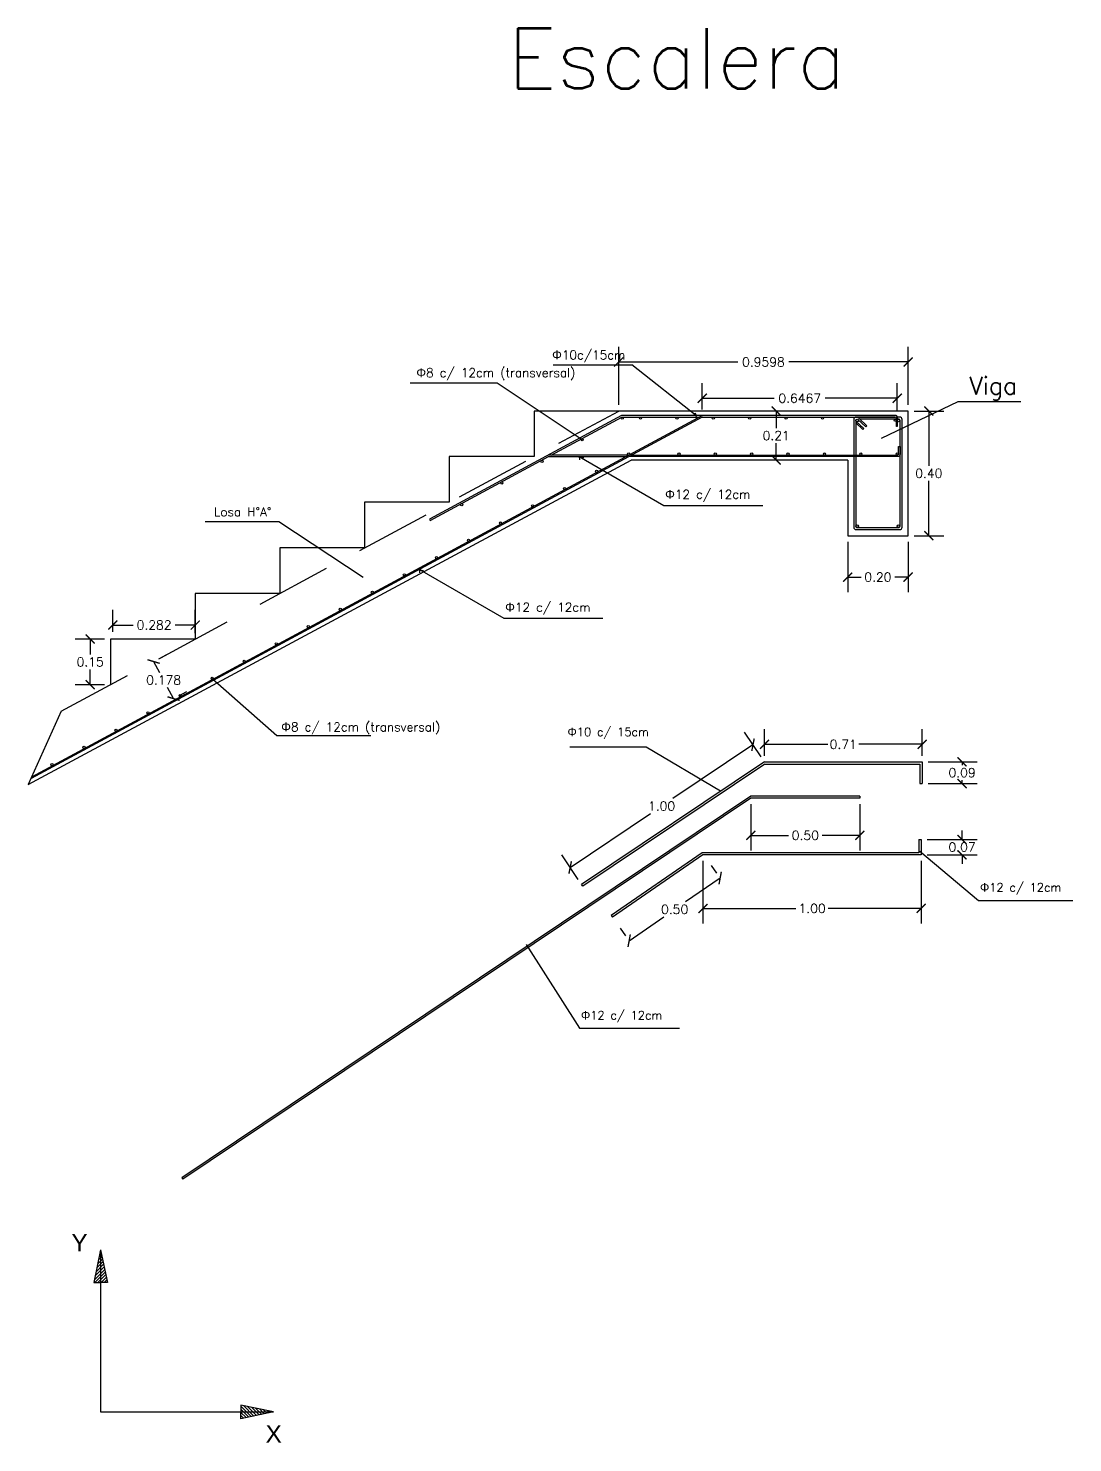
# Model space of a CAD drawing. Header units: inches. Extents: x 59 to 371, y 58 to 151.
# Drawn here: x 357.248 to 360.712, y 134.767 to 139.457 of the extents above; entities that cross this region are included whole.
import ezdxf

# ---------------------------------------------------------------- set-up
doc = ezdxf.new("R2010")
doc.units = ezdxf.units.IN
doc.header["$MEASUREMENT"] = 0
for name, pattern in [('ACAD_ISO02W100', [15, 12, -3]), ('DASHDOT2', [0.5, 0.25, -0.125, 0, -0.125]), ('HIDDENX2', [0.75, 0.5, -0.25])]:
    doc.linetypes.add(name, pattern=pattern)
for name, color, linetype in [('armado', 2, 'Continuous'), ('Armadura', 4, 'Continuous'), ('Baja', 2, 'Continuous'), ('Ejes', 8, 'Continuous'), ('punteado', 1, 'ACAD_ISO02W100'), ('Textos', 2, 'Continuous'), ('VIGAS', 5, 'Continuous')]:
    doc.layers.add(name, color=color, linetype=linetype)
doc.styles.add('ROMANS', font='romans')
doc.styles.get("Standard").update_dxf_attribs({"font": 'arial.ttf'})
doc.dimstyles.get("Standard").update_dxf_attribs({"dimtxt": 0.18, "dimasz": 0.18, "dimexe": 0.18, "dimexo": 0.0625, "dimgap": 0.09, "dimtad": 0, "dimtih": 1, "dimtoh": 1, "dimdec": 4, "dimzin": 0, "dimdsep": 46, "dimtxsty": 'Standard', "dimcen": 0.09, "dimadec": 0, "dimazin": 0, "dimtfac": 1, "dimtdec": 4, "dimtofl": 0, "dimtmove": 0, "dimatfit": 3, "dimfxl": 0, "dimtolj": 1, "dimtzin": 0, "dimarcsym": 0})

# ---------------------------------------------------------------- blocks, each defined once
blk = doc.blocks.new('_ARCHTICK')
at = {"color": 0, "linetype": 'ByBlock', "const_width": 0.15}
blk.add_lwpolyline([(-0.5, -0.5), (0.5, 0.5)], dxfattribs=at)
blk = doc.blocks.new('*D443')
at = {"color": 0, "lineweight": -2}
for p, q in [((360.232, 137.0248), (360.3946, 137.0248)), ((360.232, 136.9525), (360.3946, 136.9525))]:
    blk.add_line(p, q, dxfattribs=at)
at = {"color": 2, "lineweight": -2}
for p, q in [((360.3446, 137.0248), (360.3446, 137.0137)), ((360.3446, 136.9525), (360.3446, 136.9637))]:
    blk.add_line(p, q, dxfattribs=at)
at = {"layer": 'DEFPOINTS', "color": 0}
for p in [(360.212, 137.0248), (360.212, 136.9525), (360.3446, 136.9525)]:
    blk.add_point(p, dxfattribs=at)
at = {"color": 2, "lineweight": -2, "xscale": 0.03, "yscale": 0.03, "zscale": 0.03}
for p, rotation in [((360.3446, 137.0248), 90), ((360.3446, 136.9525), 270)]:
    blk.add_blockref('_ARCHTICK', p, dxfattribs=dict(at, rotation=rotation))
at = {"color": 2, "insert": (360.3446, 136.9887), "char_height": 0.03, "attachment_point": 5, "style": 'ROMANS'}
blk.add_mtext('\\A1;0.09', dxfattribs=at)
blk = doc.blocks.new('*D444')
at = {"color": 0, "lineweight": -2}
for p, q in [((359.6892, 137.0448), (359.6892, 137.1329)), ((360.212, 137.0448), (360.212, 137.1329))]:
    blk.add_line(p, q, dxfattribs=at)
at = {"color": 2, "lineweight": -2}
for p, q in [((359.6892, 137.0829), (359.8992, 137.0829)), ((360.212, 137.0829), (360.0021, 137.0829))]:
    blk.add_line(p, q, dxfattribs=at)
at = {"layer": 'DEFPOINTS', "color": 0}
for p in [(359.6892, 137.0829), (359.6892, 137.0248), (360.212, 137.0248)]:
    blk.add_point(p, dxfattribs=at)
at = {"color": 2, "lineweight": -2, "xscale": 0.03, "yscale": 0.03, "zscale": 0.03, "rotation": 180}
blk.add_blockref('_ARCHTICK', (359.6892, 137.0829), dxfattribs=at)
at = {"color": 2, "lineweight": -2, "xscale": 0.03, "yscale": 0.03, "zscale": 0.03}
blk.add_blockref('_ARCHTICK', (360.212, 137.0829), dxfattribs=at)
at = {"color": 2, "insert": (359.9506, 137.0829), "char_height": 0.03, "attachment_point": 5, "style": 'ROMANS'}
blk.add_mtext('\\A1;0.71', dxfattribs=at)
blk = doc.blocks.new('*D445')
at = {"layer": 'armado', "color": 0, "lineweight": -2}
for p, q in [((359.644, 136.8843), (359.644, 136.7311)), ((360.0058, 136.8843), (360.0058, 136.7311))]:
    blk.add_line(p, q, dxfattribs=at)
at = {"layer": 'armado', "color": 2, "lineweight": -2}
for p, q in [((359.644, 136.7811), (359.7692, 136.7811)), ((360.0058, 136.7811), (359.8807, 136.7811))]:
    blk.add_line(p, q, dxfattribs=at)
at = {"layer": 'DEFPOINTS', "color": 0}
for p in [(359.644, 136.9043), (360.0058, 136.9043), (359.644, 136.7811)]:
    blk.add_point(p, dxfattribs=at)
at = {"layer": 'armado', "color": 2, "lineweight": -2, "xscale": 0.03, "yscale": 0.03, "zscale": 0.03, "rotation": 180}
blk.add_blockref('_ARCHTICK', (359.644, 136.7811), dxfattribs=at)
at = {"layer": 'armado', "color": 2, "lineweight": -2, "xscale": 0.03, "yscale": 0.03, "zscale": 0.03}
blk.add_blockref('_ARCHTICK', (360.0058, 136.7811), dxfattribs=at)
at = {"layer": 'armado', "color": 2, "insert": (359.8249, 136.7811), "char_height": 0.03, "attachment_point": 5, "style": 'ROMANS'}
blk.add_mtext('\\A1;0.50', dxfattribs=at)
blk = doc.blocks.new('*D446')
at = {"color": 0, "lineweight": -2}
for p, q in [((359.531, 136.6559), (359.514, 136.6806)), ((359.2292, 136.4482), (359.2122, 136.4729))]:
    blk.add_line(p, q, dxfattribs=at)
at = {"color": 2, "lineweight": -2}
for p, q in [((359.5424, 136.6394), (359.4278, 136.5606)), ((359.2406, 136.4317), (359.3551, 136.5106))]:
    blk.add_line(p, q, dxfattribs=at)
at = {"layer": 'DEFPOINTS', "color": 0}
for p in [(359.5424, 136.6394), (359.2406, 136.4317), (359.2406, 136.4317)]:
    blk.add_point(p, dxfattribs=at)
at = {"color": 2, "lineweight": -2, "xscale": 0.03, "yscale": 0.03, "zscale": 0.03}
for p, rotation in [((359.5424, 136.6394), 34.53819409166718), ((359.2406, 136.4317), 214.5381940916672)]:
    blk.add_blockref('_ARCHTICK', p, dxfattribs=dict(at, rotation=rotation))
at = {"color": 2, "insert": (359.3915, 136.5356), "char_height": 0.03, "attachment_point": 5, "style": 'ROMANS'}
blk.add_mtext('\\A1;0.50', dxfattribs=at)
blk = doc.blocks.new('*D447')
at = {"color": 0, "lineweight": -2}
for p, q in [((360.1857, 138.1879), (360.2843, 138.1879)), ((360.1857, 137.7746), (360.2843, 137.7746))]:
    blk.add_line(p, q, dxfattribs=at)
at = {"color": 2, "lineweight": -2}
for p, q in [((360.2343, 138.1879), (360.2343, 138.0063)), ((360.2343, 137.7746), (360.2343, 137.9563))]:
    blk.add_line(p, q, dxfattribs=at)
at = {"layer": 'DEFPOINTS', "color": 0}
for p in [(360.1657, 138.1879), (360.1657, 137.7746), (360.2343, 137.7746)]:
    blk.add_point(p, dxfattribs=at)
at = {"color": 2, "lineweight": -2, "xscale": 0.03, "yscale": 0.03, "zscale": 0.03}
for p, rotation in [((360.2343, 138.1879), 90), ((360.2343, 137.7746), 270)]:
    blk.add_blockref('_ARCHTICK', p, dxfattribs=dict(at, rotation=rotation))
at = {"color": 2, "insert": (360.2343, 137.9813), "char_height": 0.03, "attachment_point": 5, "style": 'ROMANS'}
blk.add_mtext('\\A1;0.40', dxfattribs=at)
blk = doc.blocks.new('*D448')
at = {"color": 0, "lineweight": -2}
for p, q in [((359.9653, 137.7546), (359.9653, 137.5873)), ((360.1657, 137.7546), (360.1657, 137.5873))]:
    blk.add_line(p, q, dxfattribs=at)
at = {"color": 2, "lineweight": -2}
for p, q in [((359.9653, 137.6373), (360.0098, 137.6373)), ((360.1657, 137.6373), (360.1212, 137.6373))]:
    blk.add_line(p, q, dxfattribs=at)
at = {"layer": 'DEFPOINTS', "color": 0}
for p in [(359.9653, 137.7746), (360.1657, 137.7746), (360.1657, 137.6373)]:
    blk.add_point(p, dxfattribs=at)
at = {"color": 2, "lineweight": -2, "xscale": 0.03, "yscale": 0.03, "zscale": 0.03, "rotation": 180}
blk.add_blockref('_ARCHTICK', (359.9653, 137.6373), dxfattribs=at)
at = {"color": 2, "lineweight": -2, "xscale": 0.03, "yscale": 0.03, "zscale": 0.03}
blk.add_blockref('_ARCHTICK', (360.1657, 137.6373), dxfattribs=at)
at = {"color": 2, "insert": (360.0655, 137.6373), "char_height": 0.03, "attachment_point": 5, "style": 'ROMANS'}
blk.add_mtext('\\A1;0.20', dxfattribs=at)
blk = doc.blocks.new('*D449')
at = {"color": 0, "lineweight": -2}
for p, q in [((357.5287, 137.456), (357.5287, 137.5284)), ((357.8019, 137.4519), (357.8019, 137.5284))]:
    blk.add_line(p, q, dxfattribs=at)
at = {"color": 2, "lineweight": -2}
for p, q in [((357.5287, 137.4784), (357.5953, 137.4784)), ((357.8019, 137.4784), (357.7353, 137.4784))]:
    blk.add_line(p, q, dxfattribs=at)
at = {"layer": 'DEFPOINTS', "color": 0}
for p in [(357.5287, 137.4784), (357.5287, 137.436), (357.8019, 137.4319)]:
    blk.add_point(p, dxfattribs=at)
at = {"color": 2, "lineweight": -2, "xscale": 0.03, "yscale": 0.03, "zscale": 0.03, "rotation": 180}
blk.add_blockref('_ARCHTICK', (357.5287, 137.4784), dxfattribs=at)
at = {"color": 2, "lineweight": -2, "xscale": 0.03, "yscale": 0.03, "zscale": 0.03}
blk.add_blockref('_ARCHTICK', (357.8019, 137.4784), dxfattribs=at)
at = {"color": 2, "insert": (357.6653, 137.4784), "char_height": 0.03, "attachment_point": 5, "style": 'ROMANS'}
blk.add_mtext('\\A1;0.282', dxfattribs=at)
blk = doc.blocks.new('*D450')
at = {"color": 0, "lineweight": -2}
for p, q in [((357.5011, 137.4319), (357.4033, 137.4319)), ((357.5011, 137.2806), (357.4033, 137.2806))]:
    blk.add_line(p, q, dxfattribs=at)
at = {"color": 2, "lineweight": -2}
for p, q in [((357.4533, 137.4319), (357.4533, 137.3812)), ((357.4533, 137.2806), (357.4533, 137.3312))]:
    blk.add_line(p, q, dxfattribs=at)
at = {"layer": 'DEFPOINTS', "color": 0}
for p in [(357.5211, 137.4319), (357.4533, 137.2806), (357.5211, 137.2806)]:
    blk.add_point(p, dxfattribs=at)
at = {"color": 2, "lineweight": -2, "xscale": 0.03, "yscale": 0.03, "zscale": 0.03}
for p, rotation in [((357.4533, 137.4319), 90), ((357.4533, 137.2806), 270)]:
    blk.add_blockref('_ARCHTICK', p, dxfattribs=dict(at, rotation=rotation))
at = {"color": 2, "insert": (357.4533, 137.3562), "char_height": 0.03, "attachment_point": 5, "style": 'ROMANS'}
blk.add_mtext('\\A1;0.15', dxfattribs=at)
blk = doc.blocks.new('*D451')
at = {"color": 2, "lineweight": -2}
for p, q in [((357.6635, 137.3574), (357.6832, 137.3209)), ((357.7298, 137.2344), (357.7101, 137.2709))]:
    blk.add_line(p, q, dxfattribs=at)
at = {"color": 0, "lineweight": -2}
for p, q in [((357.6811, 137.3668), (357.7076, 137.3811)), ((357.7474, 137.2438), (357.7738, 137.2581))]:
    blk.add_line(p, q, dxfattribs=at)
at = {"layer": 'DEFPOINTS', "color": 0}
for p in [(357.6635, 137.3574), (357.6635, 137.3574), (357.7298, 137.2344)]:
    blk.add_point(p, dxfattribs=at)
at = {"color": 2, "lineweight": -2, "xscale": 0.03, "yscale": 0.03, "zscale": 0.03}
for p, rotation in [((357.6635, 137.3574), 118.3007557659843), ((357.7298, 137.2344), 298.3007557659843)]:
    blk.add_blockref('_ARCHTICK', p, dxfattribs=dict(at, rotation=rotation))
at = {"color": 2, "insert": (357.6967, 137.2959), "char_height": 0.03, "attachment_point": 5, "style": 'ROMANS'}
blk.add_mtext('\\A1;0.178', dxfattribs=at)
blk = doc.blocks.new('*D452')
at = {"color": 0, "lineweight": -2}
for p, q in [((359.4854, 136.6966), (359.4854, 136.4887)), ((360.209, 136.6966), (360.209, 136.4887))]:
    blk.add_line(p, q, dxfattribs=at)
at = {"color": 2, "lineweight": -2}
for p, q in [((359.4854, 136.5387), (359.7936, 136.5387)), ((360.209, 136.5387), (359.9007, 136.5387))]:
    blk.add_line(p, q, dxfattribs=at)
at = {"layer": 'DEFPOINTS', "color": 0}
for p in [(359.4854, 136.7166), (360.209, 136.7166), (360.209, 136.5387)]:
    blk.add_point(p, dxfattribs=at)
at = {"color": 2, "lineweight": -2, "xscale": 0.03, "yscale": 0.03, "zscale": 0.03, "rotation": 180}
blk.add_blockref('_ARCHTICK', (359.4854, 136.5387), dxfattribs=at)
at = {"color": 2, "lineweight": -2, "xscale": 0.03, "yscale": 0.03, "zscale": 0.03}
blk.add_blockref('_ARCHTICK', (360.209, 136.5387), dxfattribs=at)
at = {"color": 2, "insert": (359.8472, 136.5387), "char_height": 0.03, "attachment_point": 5, "style": 'ROMANS'}
blk.add_mtext('\\A1;1.00', dxfattribs=at)
blk = doc.blocks.new('*D453')
at = {"color": 0, "lineweight": -2}
for p, q in [((359.6781, 137.0414), (359.6235, 137.1228)), ((359.0718, 136.6347), (359.0172, 136.7161))]:
    blk.add_line(p, q, dxfattribs=at)
at = {"color": 2, "lineweight": -2}
for p, q in [((359.6513, 137.0813), (359.3854, 136.903)), ((359.045, 136.6746), (359.3109, 136.853))]:
    blk.add_line(p, q, dxfattribs=at)
at = {"layer": 'DEFPOINTS', "color": 0}
for p in [(359.6513, 137.0813), (359.6892, 137.0248), (359.0829, 136.6181)]:
    blk.add_point(p, dxfattribs=at)
at = {"color": 2, "lineweight": -2, "xscale": 0.03, "yscale": 0.03, "zscale": 0.03}
for p, rotation in [((359.6513, 137.0813), 33.85304749720422), ((359.045, 136.6746), 213.8530474972042)]:
    blk.add_blockref('_ARCHTICK', p, dxfattribs=dict(at, rotation=rotation))
at = {"color": 2, "insert": (359.3482, 136.878), "char_height": 0.03, "attachment_point": 5, "style": 'ROMANS'}
blk.add_mtext('\\A1;1.00', dxfattribs=at)
blk = doc.blocks.new('*D454')
at = {"color": 2, "lineweight": -2}
for p, q in [((360.3446, 136.7673), (360.3446, 136.7973)), ((360.3446, 136.7166), (360.3446, 136.6866))]:
    blk.add_line(p, q, dxfattribs=at)
at = {"color": 0, "lineweight": -2}
for p, q in [((360.229, 136.7673), (360.3946, 136.7673)), ((360.229, 136.7166), (360.3946, 136.7166))]:
    blk.add_line(p, q, dxfattribs=at)
at = {"layer": 'DEFPOINTS', "color": 0}
for p in [(360.209, 136.7673), (360.3446, 136.7673), (360.209, 136.7166)]:
    blk.add_point(p, dxfattribs=at)
at = {"color": 2, "lineweight": -2, "xscale": 0.03, "yscale": 0.03, "zscale": 0.03}
for p, rotation in [((360.3446, 136.7673), 270), ((360.3446, 136.7166), 90)]:
    blk.add_blockref('_ARCHTICK', p, dxfattribs=dict(at, rotation=rotation))
at = {"color": 2, "insert": (360.3446, 136.742), "char_height": 0.03, "attachment_point": 5, "style": 'ROMANS'}
blk.add_mtext('\\A1;0.07', dxfattribs=at)
blk = doc.blocks.new('*D455')
at = {"color": 0, "lineweight": -2}
for p, q in [((359.7334, 138.1879), (359.6782, 138.1879)), ((359.7334, 138.0254), (359.6782, 138.0254))]:
    blk.add_line(p, q, dxfattribs=at)
at = {"color": 2, "lineweight": -2}
for p, q in [((359.7282, 138.1879), (359.7282, 138.1316)), ((359.7282, 138.0254), (359.7282, 138.0816))]:
    blk.add_line(p, q, dxfattribs=at)
at = {"layer": 'DEFPOINTS', "color": 0}
for p in [(359.7282, 138.1879), (359.7534, 138.1879), (359.7534, 138.0254)]:
    blk.add_point(p, dxfattribs=at)
at = {"color": 2, "lineweight": -2, "xscale": 0.03, "yscale": 0.03, "zscale": 0.03}
for p, rotation in [((359.7282, 138.1879), 90), ((359.7282, 138.0254), 270)]:
    blk.add_blockref('_ARCHTICK', p, dxfattribs=dict(at, rotation=rotation))
at = {"color": 2, "insert": (359.7282, 138.1066), "char_height": 0.03, "attachment_point": 5, "style": 'ROMANS'}
blk.add_mtext('\\A1;0.21', dxfattribs=at)
blk = doc.blocks.new('*D456')
at = {"color": 0, "lineweight": -2}
for p, q in [((359.4829, 138.1926), (359.4829, 138.2803)), ((360.1296, 138.1891), (360.1296, 138.2803))]:
    blk.add_line(p, q, dxfattribs=at)
at = {"color": 2, "lineweight": -2}
for p, q in [((359.4829, 138.2303), (359.722, 138.2303)), ((360.1296, 138.2303), (359.8906, 138.2303))]:
    blk.add_line(p, q, dxfattribs=at)
at = {"layer": 'DEFPOINTS', "color": 0}
for p in [(360.1296, 138.2303), (359.4829, 138.1726), (360.1296, 138.1691)]:
    blk.add_point(p, dxfattribs=at)
at = {"color": 2, "lineweight": -2, "xscale": 0.03, "yscale": 0.03, "zscale": 0.03, "rotation": 180}
blk.add_blockref('_ARCHTICK', (359.4829, 138.2303), dxfattribs=at)
at = {"color": 2, "lineweight": -2, "xscale": 0.03, "yscale": 0.03, "zscale": 0.03}
blk.add_blockref('_ARCHTICK', (360.1296, 138.2303), dxfattribs=at)
at = {"color": 2, "insert": (359.8063, 138.2303), "char_height": 0.03, "attachment_point": 5, "style": 'ROMANS'}
blk.add_mtext('\\A1;0.6467', dxfattribs=at)
blk = doc.blocks.new('*D457')
at = {"color": 0, "lineweight": -2}
for p, q in [((359.2059, 138.2079), (359.2059, 138.4005)), ((360.1657, 138.2079), (360.1657, 138.4005))]:
    blk.add_line(p, q, dxfattribs=at)
at = {"color": 2, "lineweight": -2}
for p, q in [((359.2059, 138.3505), (359.6015, 138.3505)), ((360.1657, 138.3505), (359.7701, 138.3505))]:
    blk.add_line(p, q, dxfattribs=at)
at = {"layer": 'DEFPOINTS', "color": 0}
for p in [(360.1657, 138.3505), (359.2059, 138.1879), (360.1657, 138.1879)]:
    blk.add_point(p, dxfattribs=at)
at = {"color": 2, "lineweight": -2, "xscale": 0.03, "yscale": 0.03, "zscale": 0.03, "rotation": 180}
blk.add_blockref('_ARCHTICK', (359.2059, 138.3505), dxfattribs=at)
at = {"color": 2, "lineweight": -2, "xscale": 0.03, "yscale": 0.03, "zscale": 0.03}
blk.add_blockref('_ARCHTICK', (360.1657, 138.3505), dxfattribs=at)
at = {"color": 2, "insert": (359.6858, 138.3505), "char_height": 0.03, "attachment_point": 5, "style": 'ROMANS'}
blk.add_mtext('\\A1;0.9598', dxfattribs=at)

msp = doc.modelspace()

# ---------------------------------------------------------------- hatches: boundary and pattern name
h = msp.add_hatch(color=256)
h.dxf.hatch_style = 1
edge = h.paths.add_edge_path()
edge.add_arc((359.9967, 138.15631), 0.00452, 0, 360)
edge = h.paths.add_edge_path()
edge.add_arc((360.13416, 138.15631), 0.00452, 0, 360)
edge = h.paths.add_edge_path()
edge.add_arc((360.13416, 137.8062), 0.00452, 0, 360)
edge = h.paths.add_edge_path()
edge.add_arc((359.9968, 137.8062), 0.00452, 0, 360)
at = {"layer": 'Baja'}
h = msp.add_hatch(dxfattribs=at)
h.set_pattern_fill('ANSI31', color=256, scale=0.002321, style=0)
h.set_pattern_definition([(45, (333.3679994, 81.7811975), (-0.0052101742, 0.0052101742), [])])
h.paths.add_polyline_path([(357.48797, 135.40693), (357.51065, 135.29856), (357.48797, 135.29856), (357.46528, 135.29856)])
h = msp.add_hatch(dxfattribs=at)
h.set_pattern_fill('ANSI31', color=256, scale=0.002321, angle=-90, style=0)
h.set_pattern_definition([(315, (304.43552, 158.98941), (0.0052101742, 0.0052101742), [])])
h.paths.add_polyline_path([(358.06125, 134.86944), (357.95288, 134.84675), (357.95288, 134.86944), (357.95288, 134.89213)])

# ---------------------------------------------------------------- linework, layer by layer
for centre in [(359.9967, 138.15631), (360.13416, 138.15631), (359.9968, 137.8062), (360.13416, 137.8062)]:
    msp.add_circle(centre, 0.00452)
at = {"layer": 'armado'}
for p, q in [((359.6892, 137.02483), (359.0829, 136.61813)), ((359.69107, 137.0176), (359.08682, 136.61228)), ((359.6892, 137.02483), (360.21204, 137.02483)), ((359.69107, 137.0176), (360.20481, 137.0176)), ((360.20481, 137.0176), (360.20481, 136.95247)), ((360.21204, 137.02483), (360.21204, 136.95247)), ((360.20481, 136.95247), (360.21204, 136.95247)), ((359.64404, 136.91149), (357.75746, 135.64601)), ((359.64404, 136.90426), (357.76081, 135.64102)), ((360.00583, 136.91149), (359.64404, 136.91149)), ((360.00583, 136.90426), (359.64404, 136.90426)), ((360.00583, 136.91149), (360.00583, 136.90426)), ((360.20173, 136.76728), (360.20173, 136.72352)), ((360.20173, 136.76728), (360.20897, 136.76728)), ((360.20897, 136.76728), (360.20897, 136.71663)), ((359.48317, 136.72352), (359.18138, 136.51581)), ((359.48317, 136.72352), (359.18138, 136.51581)), ((359.48539, 136.71663), (359.18531, 136.5101)), ((360.20173, 136.72352), (359.48317, 136.72352)), ((360.20897, 136.71663), (359.48539, 136.71663)), ((359.08682, 136.61228), (359.0829, 136.61813)), ((359.18138, 136.51581), (359.18531, 136.5101)), ((357.75746, 135.64601), (357.76081, 135.64102))]:
    msp.add_line(p, q, dxfattribs=at)
at = {"layer": 'Armadura'}
for p, q in [((359.48309, 138.16791), (357.25704, 136.96927)), ((357.25984, 136.97552), (359.48291, 138.17255)), ((359.21565, 138.17255), (358.57838, 137.82941)), ((358.98245, 138.04172), (359.21682, 138.16791)), ((360.12616, 138.17255), (359.21565, 138.17255)), ((359.21682, 138.16791), (359.47429, 138.16791)), ((359.48309, 138.16791), (360.12327, 138.16791)), ((359.99217, 138.15435), (360.01848, 138.12967)), ((360.12327, 138.16791), (359.99284, 138.16791)), ((359.99925, 138.16004), (360.02495, 138.13576)), ((360.002, 138.16406), (360.02857, 138.13896)), ((360.12675, 138.13665), (360.12675, 138.16443)), ((360.12964, 138.16907), (360.12964, 138.16791)), ((360.13763, 138.16791), (360.12964, 138.16791)), ((360.12964, 138.16791), (360.12964, 138.16378)), ((360.12964, 138.16378), (360.12964, 138.13665)), ((359.99217, 138.14859), (360.01561, 138.12661)), ((360.01848, 138.12967), (360.01561, 138.12661)), ((360.02495, 138.13576), (360.02857, 138.13896)), ((360.12964, 138.13665), (360.12675, 138.13665)), ((358.58058, 137.82533), (358.97344, 138.03686)), ((359.23993, 138.04172), (358.97266, 138.04172)), ((358.97344, 138.03686), (359.23091, 138.03686)), ((358.57838, 137.82941), (358.58058, 137.82533))]:
    msp.add_line(p, q, dxfattribs=at)
for points in [[(360.002, 138.16406, 0.1814312), (359.99284, 138.16791), (359.99333, 138.16791, 0.4142136), (359.98521, 138.15979), (359.98521, 137.80272, 0.4142136), (359.99333, 137.79459), (360.13763, 137.79459, 0.4142136), (360.14575, 137.80272), (360.14575, 138.15979)], [(359.99217, 138.15435), (359.99217, 137.80562, 0.4142136), (359.99623, 137.80156), (360.13473, 137.80156, 0.4142136), (360.13879, 137.80562), (360.13879, 138.15689, 0.4142136), (360.13473, 138.16095), (360.12964, 138.16095)], [(359.24873, 138.04172), (360.13073, 138.04172, 0.2916132), (360.13408, 138.04698), (360.13408, 138.07004), (360.13879, 138.07004), (360.13879, 138.04443, -0.3091309), (360.13362, 138.03686), (359.23972, 138.03686)]]:
    msp.add_lwpolyline(points, format="xyb", dxfattribs=at)
msp.add_lwpolyline([(360.12675, 138.16095), (360.00529, 138.16095)], dxfattribs=at)
for centre in [(359.21767, 138.16424), (359.27834, 138.1643), (359.39902, 138.1643), (359.51969, 138.1643), (359.64037, 138.1643), (359.76105, 138.1643), (359.88173, 138.1643), (360.12308, 138.15736), (359.08462, 138.09261), (358.95157, 138.02098), (359.23909, 138.04523), (359.40562, 138.04523), (359.5263, 138.04523), (359.64698, 138.04523), (359.76765, 138.04523), (359.88833, 138.04523), (360.00901, 138.04523), (360.12969, 138.04523), (359.13284, 137.98802), (358.81852, 137.94935), (359.02659, 137.93081), (358.68547, 137.87772), (358.92033, 137.87359), (358.81408, 137.81638), (358.70783, 137.75917), (358.60157, 137.70195), (358.49532, 137.64474), (358.38907, 137.58753), (358.28281, 137.53032), (358.17656, 137.4731), (358.07031, 137.41589), (357.96405, 137.35868), (357.8578, 137.30146), (357.75155, 137.24425), (357.64529, 137.18704), (357.53904, 137.12982), (357.43279, 137.07261), (357.32654, 137.0154)]:
    msp.add_circle(centre, 0.00362, dxfattribs=at)
for centre, radius, start in [((360.12327, 138.16443), 0.00348, 0), ((360.12616, 138.16907), 0.00348, 0), ((360.12616, 138.16907), 0.00348, 0), ((360.13763, 138.15979), 0.00812, 360)]:
    msp.add_arc(centre, radius, start, 90, dxfattribs=at)
at = {"layer": 'Baja'}
for points in [[(357.48797, 135.40693), (357.46528, 135.29856), (357.48797, 135.29856)], [(357.48797, 135.40693), (357.51065, 135.29856), (357.48797, 135.29856)], [(357.48797, 135.40693), (357.48797, 134.86944), (358.06125, 134.86944)], [(358.06125, 134.86944), (357.95288, 134.89213), (357.95288, 134.86944)], [(358.06125, 134.86944), (357.95288, 134.84675), (357.95288, 134.86944)]]:
    msp.add_lwpolyline(points, dxfattribs=at)
at = {"layer": 'Ejes'}
for p, q in [((358.98885, 138.34072), (359.24935, 138.34072)), ((359.46482, 138.17045), (359.24935, 138.34072)), ((358.80318, 138.28044), (358.51386, 138.28044)), ((359.08462, 138.09261), (358.80318, 138.28044)), ((360.07732, 138.09808), (360.33166, 138.21928)), ((360.33166, 138.21928), (360.53956, 138.21928)), ((359.46482, 138.17045), (359.4539, 138.17268)), ((359.46482, 138.17045), (359.45969, 138.18034)), ((359.07538, 138.03686), (359.35511, 137.87516)), ((359.07538, 138.03686), (359.08966, 138.03251)), ((359.07538, 138.03686), (359.07599, 138.02573)), ((359.35511, 137.87516), (359.68419, 137.87516)), ((358.07917, 137.82084), (357.83453, 137.82084)), ((358.35889, 137.63619), (358.07917, 137.82084)), ((358.54489, 137.66272), (358.82461, 137.50102)), ((358.54489, 137.66272), (358.55917, 137.65837)), ((358.54489, 137.66272), (358.5455, 137.65159)), ((358.82461, 137.50102), (359.1537, 137.50102)), ((357.8578, 137.30146), (358.07227, 137.11167)), ((358.07227, 137.11167), (358.38343, 137.11167)), ((359.2975, 137.07389), (359.04348, 137.07389)), ((359.54385, 136.92734), (359.2975, 137.07389)), ((360.2047, 136.72829), (360.39877, 136.56555)), ((360.39877, 136.56555), (360.71155, 136.56555)), ((358.89942, 136.41929), (359.07562, 136.14159)), ((359.07562, 136.14159), (359.40717, 136.14159))]:
    msp.add_line(p, q, dxfattribs=at)
at = {"layer": 'punteado', "color": 1, "linetype": 'HIDDENX2', "ltscale": 0.5}
msp.add_line((357.357, 137.19231), (359.20591, 138.18787), dxfattribs=at)
at = {"layer": 'punteado', "color": 1, "linetype": 'ACAD_ISO02W100'}
for points in [[(359.20591, 138.18787), (358.9251, 138.18787), (358.9251, 138.03667)], [(358.9251, 138.03667), (358.64429, 138.03667), (358.64429, 137.88546)], [(358.64429, 137.88546), (358.36349, 137.88546), (358.36349, 137.73426)], [(358.36349, 137.73426), (358.08268, 137.73426), (358.08268, 137.58306)], [(358.08268, 137.58306), (357.80187, 137.58306), (357.80187, 137.43185)], [(357.80187, 137.43185), (357.52106, 137.43185), (357.52106, 137.28065)]]:
    msp.add_lwpolyline(points, dxfattribs=at)
at = {"layer": 'VIGAS'}
for p, q in [((360.16571, 138.18787), (359.20591, 138.18787)), ((360.16571, 137.77464), (360.16571, 138.18787)), ((357.24801, 136.94911), (359.24687, 138.02542)), ((359.96525, 138.02542), (359.24687, 138.02542)), ((359.96525, 138.02542), (359.96525, 137.77464)), ((359.96525, 137.77464), (360.16571, 137.77464)), ((357.357, 137.19231), (357.24801, 136.94911))]:
    msp.add_line(p, q, dxfattribs=at)

# ---------------------------------------------------------------- texts
at = {"insert": (358.83674, 139.45687), "char_height": 0.2, "attachment_point": 1}
msp.add_mtext_dynamic_manual_height_columns('{\\Fromans|c0;Escalera}', width=0.4318698, gutter_width=12.5, heights=[0], dxfattribs=at)
at = {"layer": 'armado', "linetype": 'DASHDOT2', "insert": (360.36862, 138.30078), "char_height": 0.0580181, "attachment_point": 1}
msp.add_mtext_dynamic_manual_height_columns('{\\Fromans|c0;Viga}', width=1.1312748, gutter_width=12.5, heights=[0], dxfattribs=at)
at = {"layer": 'armado', "linetype": 'DASHDOT2', "char_height": 0.0278487, "width": 0.4625562, "attachment_point": 1}
for s, insert in [('Φ{\\Fromans|c0;10 c/ 15cm}', (359.03597, 137.13789)), ('Φ{\\Fromans|c0;12 c/ 12cm}', (360.40393, 136.6225)), ('Φ{\\Fromans|c0;12 c/ 12cm}', (359.08077, 136.19853))]:
    msp.add_mtext(s, dxfattribs=dict(at, insert=insert))
at = {"layer": 'Baja', "char_height": 0.05802, "width": 0.1323045, "attachment_point": 1}
for s, insert in [('Y', (357.39095, 135.4598)), ('X', (358.03479, 134.82538))]:
    msp.add_mtext(s, dxfattribs=dict(at, insert=insert))
at = {"layer": 'Textos', "char_height": 0.0292411, "attachment_point": 1}
for s, insert, width in [('Φ{\\Fromans|c0;10c/15cm}', (358.98494, 138.38842), 0.3516853), ('Φ{\\Fromans|c0;8 c/ 12cm (transversal)}', (358.53465, 138.32954), 0.5198873), ('Φ{\\Fromans|c0;12 c/ 12cm }', (359.35974, 137.92629), 0.3516853), ('{\\Fromans|c0;Losa H°A°}', (357.86362, 137.86818), 0.5198873), ('Φ{\\Fromans|c0;12 c/ 12cm }', (358.82924, 137.55215), 0.3516853), ('Φ{\\Fromans|c0;8 c/ 12cm (transversal)}', (358.0865, 137.15503), 0.5198873)]:
    msp.add_mtext(s, dxfattribs=dict(at, insert=insert, width=width))

# ---------------------------------------------------------------- dimensions: what is measured, and where the dimension line sits
for base, p1, p2, picture, middle in [((360.16571, 138.35047), (359.20591, 138.18787), (360.16571, 138.18787), '*D457', (359.68581, 138.35047)), ((360.12964, 138.23032), (359.48291, 138.17255), (360.12964, 138.16907), '*D456', (359.80628, 138.23032))]:
    dim = msp.add_linear_dim(base=base, p1=p1, p2=p2, dimstyle='Standard', override={"dimtxt": 0.03, "dimasz": 0.03, "dimexe": 0.05, "dimexo": 0.02, "dimgap": 0.01, "dimtxsty": 'ROMANS', "dimblk": 'ARCHTICK', "dimsah": 0, "dimse1": 0, "dimse2": 0, "dimclrd": 2, "dimclrt": 2, "dimfxl": 1.25})
    dim.commit()
    dim.dimension.update_dxf_attribs({"geometry": picture, "text_midpoint": middle})
for base, p1, p2, text, picture, middle in [((359.72825, 138.18787), (359.75337, 138.02542), (359.75337, 138.18787), '0.21', '*D455', (359.72825, 138.10665)), ((360.23431, 137.77464), (360.16571, 138.18787), (360.16571, 137.77464), '0.40', '*D447', (360.23431, 137.98125)), ((357.45327, 137.28065), (357.52106, 137.43185), (357.52106, 137.28065), '0.15', '*D450', (357.45327, 137.35625)), ((360.34462, 136.95247), (360.21204, 137.02483), (360.21204, 136.95247), '0.09', '*D443', (360.34462, 136.98865)), ((360.34462, 136.76728), (360.20897, 136.71663), (360.20897, 136.76728), '0.07', '*D454', (360.34462, 136.74195))]:
    dim = msp.add_linear_dim(base=base, p1=p1, p2=p2, angle=90, text=text, dimstyle='Standard', override={"dimtxt": 0.03, "dimasz": 0.03, "dimexe": 0.05, "dimexo": 0.02, "dimgap": 0.01, "dimtxsty": 'ROMANS', "dimblk": 'ARCHTICK', "dimsah": 0, "dimse1": 0, "dimse2": 0, "dimclrd": 2, "dimclrt": 2, "dimfxl": 1.25})
    dim.commit()
    dim.dimension.update_dxf_attribs({"geometry": picture, "text_midpoint": middle})
for base, p1, p2, text, picture, middle in [((360.16571, 137.6373), (359.96525, 137.77464), (360.16571, 137.77464), '0.20', '*D448', (360.06548, 137.6373)), ((357.52874, 137.4784), (357.80187, 137.43185), (357.52874, 137.43598), '0.282', '*D449', (357.6653, 137.4784)), ((359.6892, 137.08285), (360.21204, 137.02483), (359.6892, 137.02483), '0.71', '*D444', (359.95062, 137.08285)), ((360.20897, 136.53869), (359.48539, 136.71663), (360.20897, 136.71663), '1.00', '*D452', (359.84718, 136.53869))]:
    dim = msp.add_linear_dim(base=base, p1=p1, p2=p2, text=text, dimstyle='Standard', override={"dimtxt": 0.03, "dimasz": 0.03, "dimexe": 0.05, "dimexo": 0.02, "dimgap": 0.01, "dimtxsty": 'ROMANS', "dimblk": 'ARCHTICK', "dimsah": 0, "dimse1": 0, "dimse2": 0, "dimclrd": 2, "dimclrt": 2, "dimfxl": 1.25})
    dim.commit()
    dim.dimension.update_dxf_attribs({"geometry": picture, "text_midpoint": middle})
for p1, p2, distance, text, picture, middle in [((357.72978, 137.23436), (357.66354, 137.35737), 0, '0.178', '*D451', (357.69666, 137.29586)), ((359.0829, 136.61813), (359.6892, 137.02483), 0.06801, '1.00', '*D453', (359.34816, 136.87797)), ((359.54236, 136.63941), (359.24057, 136.4317), 0, '0.50', '*D446', (359.39147, 136.53555))]:
    dim = msp.add_aligned_dim(p1=p1, p2=p2, distance=distance, text=text, dimstyle='Standard', override={"dimtxt": 0.03, "dimasz": 0.03, "dimexe": 0.05, "dimexo": 0.02, "dimgap": 0.01, "dimtxsty": 'ROMANS', "dimblk": 'ARCHTICK', "dimsah": 0, "dimse1": 0, "dimse2": 0, "dimclrd": 2, "dimclrt": 2, "dimfxl": 1.25})
    dim.commit()
    dim.dimension.update_dxf_attribs({"geometry": picture, "text_midpoint": middle})
at = {"layer": 'armado'}
dim = msp.add_linear_dim(base=(359.64404, 136.78115), p1=(360.00583, 136.90426), p2=(359.64404, 136.90426), text='0.50', dimstyle='Standard', override={"dimtxt": 0.03, "dimasz": 0.03, "dimexe": 0.05, "dimexo": 0.02, "dimgap": 0.01, "dimtxsty": 'ROMANS', "dimblk": 'ARCHTICK', "dimsah": 0, "dimse1": 0, "dimse2": 0, "dimclrd": 2, "dimclrt": 2, "dimfxl": 1.25}, dxfattribs=at)
dim.commit()
dim.dimension.update_dxf_attribs({"geometry": '*D445', "text_midpoint": (359.82494, 136.78115)})

doc.saveas('drawing.dxf')
